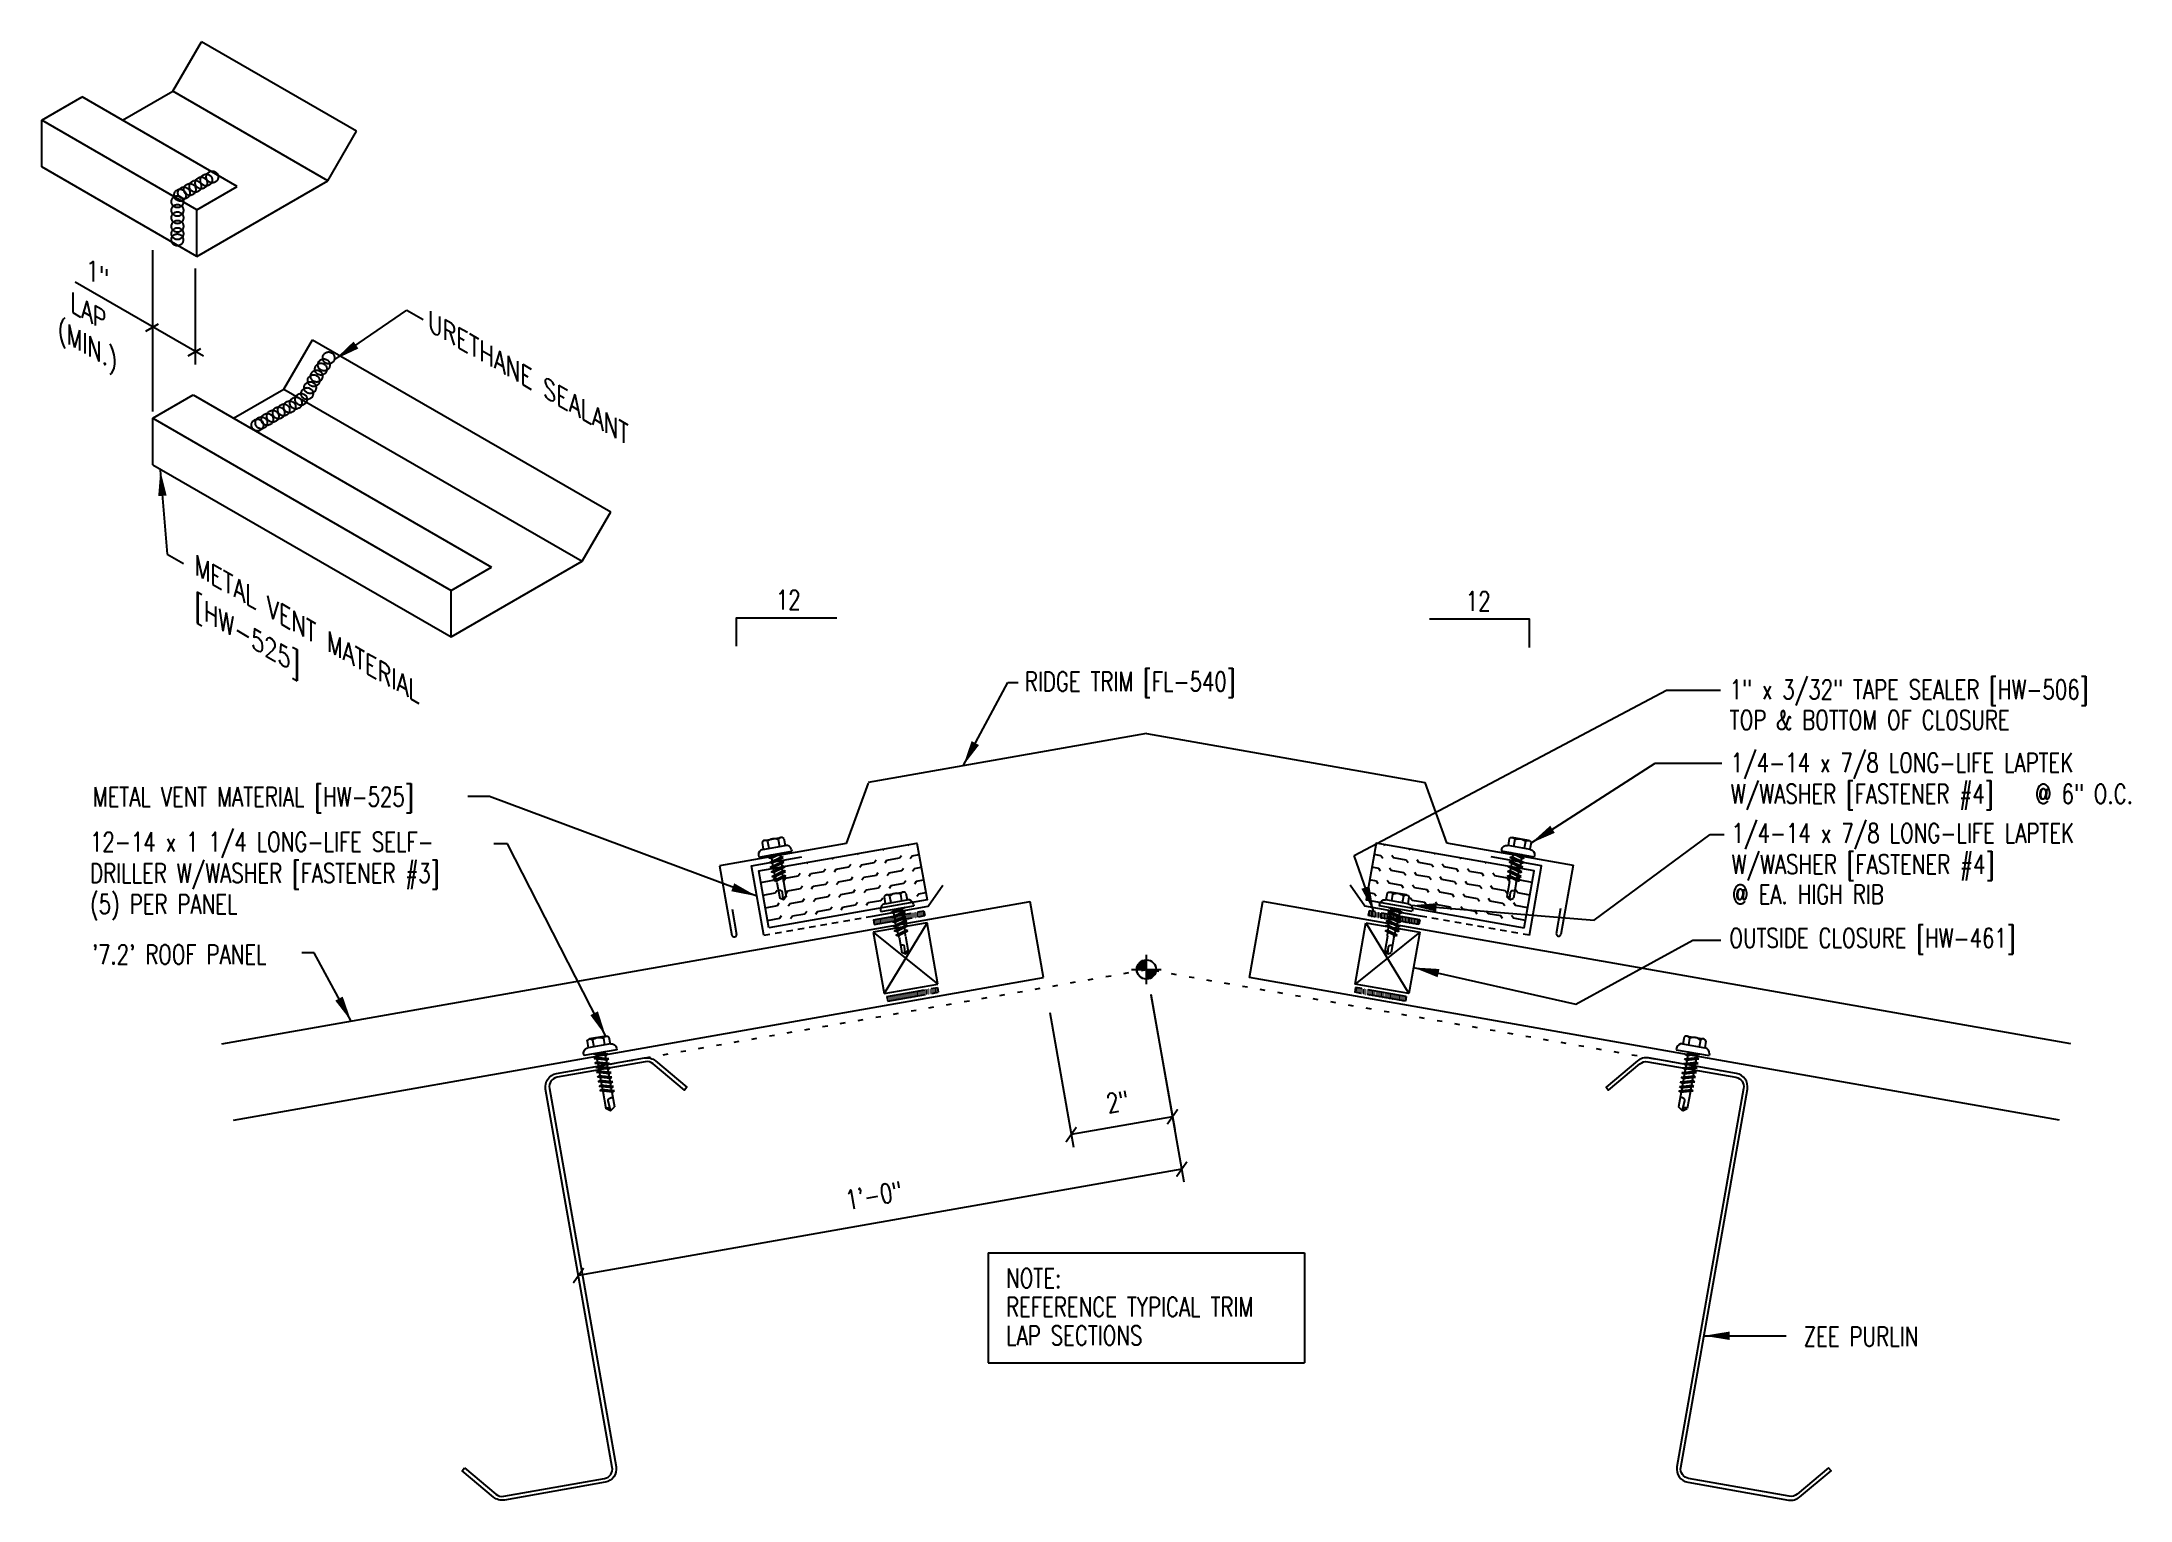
# Model space of a CAD drawing. Header units: inches. Extents: x 2 to 189, y 13 to 99.
# Drawn here: x 1.66 to 42.31, y 13.35 to 41.74 of the extents above; entities outside this region: 3.
import ezdxf
from ezdxf.enums import TextEntityAlignment as Align

# ---------------------------------------------------------------- set-up
doc = ezdxf.new("R2010")
doc.units = ezdxf.units.IN
doc.header["$MEASUREMENT"] = 0
for name, pattern in [('CENTER2', [1.125, 0.75, -0.125, 0.125, -0.125]), ('DOT', [0.25, 0, -0.25]), ('HIDDEN2', [0.1875, 0.125, -0.0625])]:
    doc.linetypes.add(name, pattern=pattern)
for name, color, linetype in [('ANNTEXT', 2, 'Continuous'), ('CLOSURE', 3, 'Continuous'), ('DIM', 2, 'Continuous'), ('FASTENER', 9, 'Continuous'), ('MARK', 1, 'Continuous'), ('PANEL', 11, 'Continuous'), ('PURLIN', 1, 'Continuous'), ('SEALANT', 253, 'CENTER2'), ('SECTION', 11, 'Continuous'), ('TAPE', 8, 'Continuous'), ('TEXT', 2, 'Continuous'), ('THERMAL', 251, 'Continuous'), ('TRIM', 6, 'Continuous')]:
    doc.layers.add(name, color=color, linetype=linetype)
doc.styles.add('DIMTEXT', font='romans.shx', dxfattribs={"width": 0.75})
doc.styles.add('ROMANS', font='ROMANS.SHX', dxfattribs={"width": 0.75, "height": 0.5})
doc.styles.add('TEXT1', font='ROMANS.shx', dxfattribs={"width": 0.75, "height": 0.375})
doc.dimstyles.new('DETAIL', dxfattribs={"dimscale": 4, "dimtxt": 0.375, "dimasz": 0.0625, "dimexe": 0.0625, "dimexo": 0.125, "dimgap": 0.0625, "dimtad": 1, "dimdec": 4, "dimzin": 3, "dimdsep": 46, "dimlunit": 4, "dimtxsty": 'TEXT1', "dimblk": 'ARCHTICK', "dimcen": 0.0625, "dimclrd": 7, "dimclre": 7, "dimclrt": 2, "dimadec": 0, "dimazin": 0, "dimtfac": 0.59375, "dimtdec": 4, "dimtmove": 0, "dimatfit": 3, "dimfxl": 0, "dimfrac": 2, "dimtolj": 1, "dimtzin": 3, "dimarcsym": 0})
doc.dimstyles.new('DETAIL$7', dxfattribs={"dimscale": 4, "dimtxt": 0.375, "dimasz": 0.125, "dimexe": 0.0625, "dimexo": 0.125, "dimgap": 0.0625, "dimtad": 1, "dimdec": 4, "dimzin": 3, "dimdsep": 46, "dimlunit": 4, "dimtxsty": 'TEXT1', "dimblk": 'ARCHTICK', "dimcen": 0.0625, "dimclrd": 7, "dimclre": 7, "dimclrt": 2, "dimadec": 0, "dimazin": 0, "dimtfac": 0.59375, "dimtdec": 4, "dimtmove": 0, "dimatfit": 3, "dimfxl": 0, "dimfrac": 2, "dimtolj": 1, "dimtzin": 3, "dimarcsym": 0})

# ---------------------------------------------------------------- blocks, each defined once
blk = doc.blocks.new('slopl1')
at = {"layer": 'MARK', "color": 6}
blk.add_lwpolyline([(0, 0), (0, 0.137), (0.487, 0.137)], dxfattribs=at)
at = {"layer": 'MARK', "color": 2, "style": 'TEXT1', "width": 0.75}
blk.add_text('12', height=0.0938, dxfattribs=at).set_placement((0.191, 0.178))
blk.add_attdef('SLOPL1', text='', height=0.0938, dxfattribs=at).set_placement((-0.055, 0.024), align=Align.RIGHT)
blk = doc.blocks.new('slopr1')
at = {"layer": 'MARK', "color": 6}
blk.add_lwpolyline([(0, 0), (0, 0.137), (-0.487, 0.137)], dxfattribs=at)
at = {"layer": 'MARK', "color": 2, "style": 'TEXT1', "width": 0.75}
blk.add_text('12', height=0.0938, dxfattribs=at).set_placement((-0.31, 0.178))
blk.add_attdef('SLOPR1', (0.042, 0.024), '', height=0.0938, dxfattribs=at)
blk = doc.blocks.new('wp')
at = {"layer": 'SECTION'}
for p, q in [((-0.096, 0), (0.096, 0)), ((0, -0.096), (0, 0.096))]:
    blk.add_line(p, q, dxfattribs=at)
at = {"layer": 'SECTION', "const_width": 0.0625}
for points in [[(0, 0.031, 0.414214), (-0.031, 0, 1)], [(0, -0.031, 0.414214), (0.031, 0, 1)]]:
    blk.add_lwpolyline(points, format="xyb", dxfattribs=at)
at = {"layer": 'SECTION'}
blk.add_circle((0, 0), 0.0625, dxfattribs=at)
blk = doc.blocks.new('_ArchTick')
at = {"color": 0, "linetype": 'ByBlock', "const_width": 0.15}
blk.add_lwpolyline([(-0.5, -0.5), (0.5, 0.5)], dxfattribs=at)
blk = doc.blocks.new('FD-F3')
at = {"layer": 'TEXT', "style": 'TEXT1', "width": 0.75}
for s, p in [('12-14 x 1 1/4 LONG-LIFE SELF-', (0.005, -0.041)), ('DRILLER W/WASHER [FASTENER #3]', (0.005, -0.193))]:
    blk.add_text(s, height=0.09375, dxfattribs=at).set_placement(p)
blk.add_attdef('(QUANTITY)', (0.005, -0.344), '', height=0.0938, dxfattribs=at)
blk = doc.blocks.new('fz5')
at = {"layer": 'FASTENER'}
for p, q in [((-0.326, 0.071), (-0.326, 0.037)), ((-0.326, 0.037), (0.322, 0.037)), ((-0.226, 0.171), (0.214, 0.171)), ((-0.217, 0.305), (-0.217, 0.171)), ((-0.163, 0.337), (0.159, 0.337)), ((-0.141, -0.014), (0.037, 0.037)), ((-0.108, 0.305), (-0.108, 0.171)), ((-0.105, -0.034), (0.137, 0.035)), ((-0.088, 0.037), (-0.088, 0.001)), ((-0.088, 0.037), (0.085, 0.037)), ((0.085, 0.037), (0.134, 0.037)), ((0.085, 0.02), (0.085, -0.041)), ((0.105, 0.305), (0.105, 0.171)), ((0.137, 0.035), (0.134, 0.037)), ((0.214, 0.305), (0.214, 0.171)), ((0.322, 0.071), (0.322, 0.037)), ((-0.105, -0.034), (-0.141, -0.014)), ((-0.141, -0.105), (0.102, -0.036)), ((-0.105, -0.125), (-0.141, -0.105)), ((-0.141, -0.196), (0.102, -0.127)), ((-0.105, -0.216), (-0.141, -0.196)), ((-0.141, -0.287), (0.102, -0.217)), ((-0.105, -0.307), (-0.141, -0.287)), ((-0.141, -0.378), (0.102, -0.308)), ((-0.105, -0.398), (-0.141, -0.378)), ((-0.122, -0.463), (0.089, -0.403)), ((-0.105, -0.125), (0.137, -0.056)), ((-0.105, -0.216), (0.137, -0.147)), ((-0.105, -0.307), (0.137, -0.238)), ((-0.105, -0.398), (0.137, -0.328)), ((-0.088, -0.029), (-0.088, -0.09)), ((-0.088, -0.12), (-0.088, -0.181)), ((-0.084, -0.27), (-0.088, -0.211)), ((-0.078, -0.36), (-0.082, -0.3)), ((-0.071, -0.449), (-0.075, -0.389)), ((0.071, -0.408), (0.075, -0.346)), ((0.077, -0.315), (0.082, -0.253)), ((0.084, -0.223), (0.085, -0.211)), ((0.085, -0.071), (0.085, -0.131)), ((0.085, -0.162), (0.085, -0.211)), ((0.124, -0.423), (0.089, -0.403)), ((0.137, -0.056), (0.102, -0.036)), ((0.137, -0.147), (0.102, -0.127)), ((0.137, -0.238), (0.102, -0.217)), ((0.137, -0.328), (0.102, -0.308)), ((-0.086, -0.483), (-0.122, -0.463)), ((-0.086, -0.483), (0.124, -0.423)), ((-0.066, -0.516), (-0.069, -0.478)), ((-0.066, -0.516), (-0.066, -0.82)), ((-0.003, -0.854), (0.009, -0.714)), ((0.063, -0.515), (0.068, -0.439)), ((0.063, -0.516), (0.063, -0.82)), ((-0.002, -0.866), (-0.066, -0.82)), ((-0.002, -0.866), (0.063, -0.82))]:
    blk.add_line(p, q, dxfattribs=at)
for centre, radius, start, end in [((-0.226, 0.071), 0.1, 90, 180), ((-0.163, 0.274), 0.0628, 29.8754, 150.1246), ((-0.002, 0.141), 0.196, 56.9974, 123.0026), ((0.159, 0.274), 0.0628, 29.8754, 150.1246), ((0.222, 0.071), 0.1, 0, 90), ((-0.036, -0.723), 0.0461, 11.1445, 130.906), ((0.039, -0.855), 0.0422, 55.4585, 194.8454), ((0.073, -0.516), 0.01, 175.9484, 180)]:
    blk.add_arc(centre, radius, start, end, dxfattribs=at)
blk = doc.blocks.new('A$C6938402A')
at = {"layer": 'TAPE'}
h = blk.add_hatch(dxfattribs=at)
h.set_pattern_fill('DOTS', color=256, scale=0.35, angle=270, style=0)
h.set_pattern_definition([(270, (-22.332364, -26.379487), (0.021875, -0.0109375), [0, -0.021875])])
h.paths.add_polyline_path([(-0.563, -0.04), (-0.547, -0.132), (0.438, 0.041), (0.422, 0.134)])
at = {"layer": 'SEALANT'}
for p, q in [((-0.563, -0.04), (0.422, 0.134)), ((-0.547, -0.132), (0.438, 0.041)), ((0.422, 0.134), (0.438, 0.041)), ((-0.563, -0.04), (-0.547, -0.132))]:
    blk.add_line(p, q, dxfattribs=at)
blk = doc.blocks.new('*D12')
at = {"color": 7, "lineweight": -2}
for p, q in [((23.248, 23.189), (23.71, 20.569)), ((21.277, 22.841), (21.739, 20.221)), ((23.667, 20.815), (21.695, 20.467))]:
    blk.add_line(p, q, dxfattribs=at)
at = {"layer": 'DEFPOINTS', "color": 0}
for p in [(23.162, 23.681), (21.19, 23.334), (21.695, 20.467)]:
    blk.add_point(p, dxfattribs=at)
at = {"color": 7, "lineweight": -2, "xscale": 0.25, "yscale": 0.25, "zscale": 0.25}
for p, rotation in [((23.667, 20.815), 9.999999999998845), ((21.695, 20.467), 189.9999999999988)]:
    blk.add_blockref('_ArchTick', p, dxfattribs=dict(at, rotation=rotation))
at = {"color": 2, "insert": (22.599, 21.107), "char_height": 0.375, "attachment_point": 5, "rotation": 10, "style": 'TEXT1'}
blk.add_mtext('\\A1;2"', dxfattribs=at)
blk = doc.blocks.new('FD-F4')
at = {"layer": 'TEXT', "style": 'TEXT1', "width": 0.75}
for s, p in [('1/4-14 x 7/8 LONG-LIFE LAPTEK', (0.005, -0.041)), ('W/WASHER [FASTENER #4]', (0.005, -0.193))]:
    blk.add_text(s, height=0.09375, dxfattribs=at).set_placement(p)
blk.add_attdef('(QUANTITY)', (1.485, -0.193), '', height=0.0938, dxfattribs=at)
at = {"layer": 'TEXT', "style": 'TEXT1', "flags": 1}
for tag, p in [('Color', (0.062, -0.435)), ('Calc', (0.062, -0.435)), ('Opt1', (0.062, -0.435)), ('Opt2', (0.062, -0.435)), ('Opt3', (0.062, -0.435)), ('Description', (0.062, -0.435)), ('Multiple', (0.062, -0.435)), ('Part', (0.062, -0.435)), ('Spare1', (0.062, -0.622)), ('Spare2', (0.062, -0.622)), ('Spare3', (0.062, -0.622)), ('Spare4', (0.062, -0.622)), ('Spare5', (0.062, -0.622)), ('Spare6', (0.062, -0.622)), ('Spare7', (0.062, -0.622)), ('Spare8', (0.062, -0.622)), ('Spare9', (0.062, -0.622)), ('Spare10', (0.062, -0.622))]:
    blk.add_attdef(tag, p, '', height=0.0938, dxfattribs=at)
blk = doc.blocks.new('A$C201C46EC')
at = {"layer": 'TRIM', "linetype": 'HIDDEN2'}
blk.add_line((-1.591, -0.298), (0.527, 0.075), dxfattribs=at)
at = {"layer": 'TRIM'}
for points in [[(-1.591, -0.298), (-1.829, 1.056), (-0.845, 1.23)], [(0.527, 0.075), (1.61, 0.266), (1.897, 0.676)]]:
    blk.add_lwpolyline(points, dxfattribs=at)
blk = doc.blocks.new('fz2')
at = {"layer": 'FASTENER'}
for p, q in [((-0.324, 0.071), (-0.324, 0.037)), ((-0.324, 0.037), (0.324, 0.037)), ((-0.224, 0.171), (0.215, 0.171)), ((-0.215, 0.305), (-0.215, 0.171)), ((-0.161, 0.337), (0.161, 0.337)), ((-0.139, -0.016), (0.046, 0.037)), ((-0.107, 0.305), (-0.107, 0.171)), ((-0.104, -0.036), (0.139, 0.033)), ((-0.086, 0.037), (0.086, 0.037)), ((-0.086, 0.037), (-0.086, -0.001)), ((0.086, 0.037), (0.133, 0.037)), ((0.086, 0.018), (0.086, -0.042)), ((0.107, 0.305), (0.107, 0.171)), ((0.139, 0.033), (0.133, 0.037)), ((0.215, 0.305), (0.215, 0.171)), ((0.324, 0.071), (0.324, 0.037)), ((-0.104, -0.036), (-0.139, -0.016)), ((-0.139, -0.107), (0.104, -0.038)), ((-0.104, -0.127), (-0.139, -0.107)), ((-0.139, -0.198), (0.104, -0.128)), ((-0.104, -0.218), (-0.139, -0.198)), ((-0.139, -0.289), (0.104, -0.219)), ((-0.104, -0.309), (-0.139, -0.289)), ((-0.139, -0.38), (0.104, -0.31)), ((-0.104, -0.4), (-0.139, -0.38)), ((-0.139, -0.47), (0.104, -0.401)), ((-0.104, -0.127), (0.139, -0.058)), ((-0.104, -0.218), (0.139, -0.149)), ((-0.104, -0.309), (0.139, -0.239)), ((-0.104, -0.4), (0.139, -0.33)), ((-0.086, -0.031), (-0.086, -0.092)), ((-0.086, -0.122), (-0.086, -0.183)), ((-0.086, -0.213), (-0.086, -0.274)), ((-0.086, -0.304), (-0.086, -0.364)), ((-0.086, -0.395), (-0.086, -0.455)), ((0.086, -0.073), (0.086, -0.133)), ((0.086, -0.164), (0.086, -0.224)), ((0.086, -0.255), (0.086, -0.315)), ((0.086, -0.345), (0.086, -0.406)), ((0.139, -0.058), (0.104, -0.038)), ((0.139, -0.149), (0.104, -0.128)), ((0.139, -0.239), (0.104, -0.219)), ((0.139, -0.33), (0.104, -0.31)), ((0.139, -0.421), (0.104, -0.401)), ((-0.104, -0.491), (-0.139, -0.47)), ((-0.139, -0.561), (0.104, -0.492)), ((-0.104, -0.581), (-0.139, -0.561)), ((-0.139, -0.652), (0.104, -0.583)), ((-0.104, -0.672), (-0.139, -0.652)), ((-0.139, -0.743), (0.104, -0.674)), ((-0.104, -0.763), (-0.139, -0.743)), ((-0.104, -0.491), (0.139, -0.421)), ((-0.104, -0.581), (0.139, -0.512)), ((-0.104, -0.672), (0.139, -0.603)), ((-0.104, -0.763), (0.139, -0.694)), ((-0.086, -0.486), (-0.086, -0.546)), ((-0.086, -0.577), (-0.086, -0.637)), ((-0.086, -0.667), (-0.086, -0.728)), ((-0.086, -0.758), (-0.086, -1.05)), ((0.086, -0.436), (0.086, -0.497)), ((0.086, -0.527), (0.086, -0.588)), ((0.086, -0.618), (0.086, -0.679)), ((0.086, -0.709), (0.086, -1.05)), ((0.139, -0.512), (0.104, -0.492)), ((0.139, -0.603), (0.104, -0.583)), ((0.139, -0.694), (0.104, -0.674)), ((0, -1.111), (-0.086, -1.05)), ((-0.002, -1.095), (0.014, -0.909)), ((0, -1.111), (0.086, -1.05))]:
    blk.add_line(p, q, dxfattribs=at)
for centre, radius, start, end in [((-0.224, 0.071), 0.1, 90, 180), ((-0.161, 0.274), 0.0628, 29.8754, 150.1246), ((0, 0.141), 0.196, 56.9974, 123.0026), ((0.161, 0.274), 0.0628, 29.8754, 150.1246), ((0.224, 0.071), 0.1, 0, 90), ((-0.046, -0.921), 0.0615, 11.1445, 130.906), ((0.054, -1.097), 0.0563, 55.4585, 194.8454)]:
    blk.add_arc(centre, radius, start, end, dxfattribs=at)
blk = doc.blocks.new('A$C30686E82')
for p, q in [((-2.715, 0.761), (3.437, 0.761)), ((-2.715, 0.761), (-2.715, -1.379)), ((3.437, 0.761), (3.437, -1.379)), ((-2.715, -1.379), (3.437, -1.379))]:
    blk.add_line(p, q)
at = {"layer": 'TEXT', "style": 'TEXT1', "width": 0.75}
for s, p in [('NOTE:', (-2.368, 0.081)), ('REFERENCE TYPICAL TRIM', (-2.368, -0.477)), ('LAP SECTIONS', (-2.368, -1.035))]:
    blk.add_text(s, height=0.375, dxfattribs=at).set_placement(p)

msp = doc.modelspace()

# ---------------------------------------------------------------- hatches: boundary and pattern name
at = {"layer": 'THERMAL'}
h = msp.add_hatch(dxfattribs=at)
h.set_pattern_fill('FLEX', color=256, angle=10, style=0)
h.set_pattern_definition([(10, (4.02757, 2.00146), (-0.043412, 0.246202), [0.25, -0.25]), (55, (4.27377, 2.04488), (-0.043412, 0.2462019), [0.0625, -0.2285534, 0.0625, -0.3535534])])
h.paths.add_polyline_path([(18.69426, 26.14292), (16.08431, 25.68271), (16.11426, 25.67216), (16.05581, 25.64373), (16.06224, 25.58205), (16.079, 25.5902), (16.11762, 25.5766), (16.06545, 25.55123), (16.07336, 25.47529, 0.01768047), (16.07346, 25.47459), (16.12626, 25.17512), (16.07045, 25.119), (15.9988, 25.15264), (15.94594, 25.45247), (15.93687, 25.48869), (15.92071, 25.48084), (15.8821, 25.49444), (15.92964, 25.51756), (15.91518, 25.57534), (15.88724, 25.56175), (15.84863, 25.57535), (15.90796, 25.60421), (15.89659, 25.64961), (15.61674, 25.60027), (15.81209, 24.49236), (18.05676, 24.88815), (18.05614, 24.89166, -0.41421356), (18.13726, 25.00751), (18.14572, 25.009), (18.12247, 25.14085, -0.2685319), (18.1706, 25.18133), (18.3245, 25.20846, -0.0119967), (18.33374, 25.21009), (18.48764, 25.23723, -0.2685319), (18.54672, 25.21566), (18.56996, 25.0838), (18.13726, 25.00751, 0.42468865), (18.05682, 24.88816), (18.69483, 25.00066, 0.00890806), (18.69427, 25.00418), (18.69489, 25.00067), (18.88962, 25.03501)])
h = msp.add_hatch(dxfattribs=at)
h.set_pattern_fill('FLEX', color=256, angle=10, style=0)
h.set_pattern_definition([(170, (42.29572, 2.00146), (0.043412, 0.246202), [0.25, -0.25]), (125, (42.04952, 2.04488), (0.043412, 0.2462019), [0.0625, -0.2285534, 0.0625, -0.3535534])])
h.paths.add_polyline_path([(27.62903, 26.14292), (30.23898, 25.68271), (30.20903, 25.67216), (30.26748, 25.64373), (30.26105, 25.58205), (30.24429, 25.5902), (30.20568, 25.5766), (30.25784, 25.55123), (30.24993, 25.47529, -0.01768047), (30.24983, 25.47459), (30.19703, 25.17512), (30.25284, 25.119), (30.32449, 25.15264), (30.37736, 25.45247), (30.38642, 25.48869), (30.40258, 25.48084), (30.44119, 25.49444), (30.39365, 25.51756), (30.40811, 25.57534), (30.43605, 25.56175), (30.47467, 25.57535), (30.41533, 25.60421), (30.4267, 25.64961), (30.70656, 25.60027), (30.5112, 24.49236), (28.26653, 24.88815), (28.26715, 24.89166, 0.41421356), (28.18603, 25.00751), (28.17757, 25.009), (28.20082, 25.14085, 0.2685319), (28.15269, 25.18133), (27.99879, 25.20846, 0.0119967), (27.98955, 25.21009), (27.83565, 25.23723, 0.2685319), (27.77658, 25.21566), (27.75333, 25.0838), (28.18603, 25.00751, -0.42468865), (28.26647, 24.88816), (27.62846, 25.00066, -0.00890806), (27.62902, 25.00418), (27.6284, 25.00067), (27.43368, 25.03501)])

# ---------------------------------------------------------------- linework, layer by layer
for p, q in [((33.2795, 29.11588), (34.33041, 29.11588)), ((34.13478, 26.30761), (34.40206, 26.30761)), ((33.79245, 24.25483), (34.34235, 24.25483))]:
    msp.add_line(p, q)
at = {"color": 7}
for p, q in [((23.24657, 23.19959), (23.8905, 19.5477)), ((23.84709, 19.7939), (12.10559, 17.72356))]:
    msp.add_line(p, q, dxfattribs=at)
at = {"layer": 'CLOSURE'}
for p, q in [((18.89036, 24.59054), (17.84462, 24.40614)), ((17.84462, 24.40614), (18.05527, 23.21152)), ((17.84462, 24.40614), (19.101, 23.39592)), ((18.89036, 24.59054), (18.05527, 23.21152)), ((19.101, 23.39592), (18.89036, 24.59054)), ((27.22229, 23.39592), (27.43293, 24.59054)), ((28.47867, 24.40614), (27.22229, 23.39592)), ((27.43293, 24.59054), (28.47867, 24.40614)), ((27.43293, 24.59054), (28.26802, 23.21152)), ((28.47867, 24.40614), (28.26802, 23.21152)), ((18.05527, 23.21152), (19.101, 23.39592)), ((28.26802, 23.21152), (27.22229, 23.39592))]:
    msp.add_line(p, q, dxfattribs=at)
at = {"layer": 'DIM', "color": 7}
for p, q in [((3.82244, 34.54437), (3.82244, 37.68016)), ((4.80874, 35.61623), (2.30669, 37.06079)), ((4.64552, 37.32858), (4.64552, 35.45499)), ((3.92637, 36.24076), (3.67946, 36.0982)), ((4.7505, 35.76495), (4.50359, 35.62239))]:
    msp.add_line(p, q, dxfattribs=at)
at = {"layer": 'DIM', "linetype": 'DOT'}
for p in [(12.37654, 21.77953), (34.43151, 21.69405)]:
    msp.add_line(p, (23.16165, 23.68123), dxfattribs=at)
at = {"layer": 'PANEL'}
for p, q in [((5.16754, 22.23083), (20.89528, 25.00406)), ((21.15576, 23.52685), (20.89528, 25.00406)), ((25.16302, 23.52685), (25.42349, 25.00406)), ((41.15123, 22.23083), (25.42349, 25.00406)), ((5.38957, 20.74684), (21.15576, 23.52685)), ((40.9292, 20.74684), (25.16302, 23.52685))]:
    msp.add_line(p, q, dxfattribs=at)
at = {"layer": 'PURLIN'}
for points in [[(9.88724, 13.98157), (10.49834, 13.4688, 0.22169466), (10.65142, 13.42778), (12.61171, 13.77343, 0.41421356), (12.7638, 13.99064), (12.11474, 17.67166), (11.46568, 21.35267, -0.41421356), (11.67836, 21.65642), (13.39246, 21.95866, -0.22169466), (13.60653, 21.9013), (14.21763, 21.38853), (14.16961, 21.3313), (13.55851, 21.84408, 0.22169466), (13.40543, 21.8851), (11.69134, 21.58286, 0.41421356), (11.53924, 21.36565), (12.18831, 17.68463), (12.83737, 14.00362, -0.41421356), (12.62468, 13.69987), (10.66439, 13.35422, -0.22169466), (10.45032, 13.41158), (9.83922, 13.92435)], [(36.43606, 13.98157), (35.82496, 13.4688, -0.22169466), (35.67187, 13.42778), (33.71158, 13.77343, -0.41421356), (33.55949, 13.99064), (34.20855, 17.67166), (34.85761, 21.35267, 0.41421356), (34.64493, 21.65642), (32.93084, 21.95866, 0.22169466), (32.71677, 21.9013), (32.10567, 21.38853), (32.15368, 21.3313), (32.76478, 21.84408, -0.22169466), (32.91786, 21.8851), (34.63196, 21.58286, -0.41421356), (34.78405, 21.36565), (34.13499, 17.68463), (33.48592, 14.00362, 0.41421356), (33.69861, 13.69987), (35.6589, 13.35422, 0.22169466), (35.87297, 13.41158), (36.48407, 13.92435)]]:
    msp.add_lwpolyline(points, format="xyb", close=True, dxfattribs=at)
at = {"layer": 'SEALANT'}
for centre in [(4.64877, 38.92533), (4.76259, 38.99104), (4.86117, 39.04796), (4.97743, 39.10806), (4.30128, 38.62681), (4.35134, 38.75361), (4.42587, 38.79664), (4.54138, 38.86333), (4.30128, 38.45744), (4.30128, 38.31389), (4.30128, 38.14725), (4.29727, 37.88349), (4.30128, 38.0037), (7.09236, 35.367), (7.15071, 35.44963), (7.24311, 35.58574), (6.8249, 34.89064), (6.88326, 35.0073), (6.95134, 35.1434), (7.00969, 35.2309), (6.15585, 34.45029), (6.26967, 34.516), (6.36825, 34.57292), (6.4845, 34.63302), (6.60607, 34.70593), (6.70819, 34.77885), (5.85842, 34.27857), (5.93295, 34.3216), (6.04846, 34.38829)]:
    msp.add_circle(centre, 0.11578, dxfattribs=at)
at = {"layer": 'THERMAL'}
for points in [[(15.81209, 24.49236), (15.61674, 25.60027), (18.69426, 26.14292), (18.88962, 25.03501)], [(30.5112, 24.49236), (30.70656, 25.60027), (27.62903, 26.14292), (27.43368, 25.03501)]]:
    msp.add_lwpolyline(points, close=True, dxfattribs=at)
at = {"layer": 'TRIM'}
for p, q in [((4.21085, 40.77788), (4.76588, 41.73924)), ((7.78385, 39.99681), (4.76588, 41.73924)), ((1.65978, 40.2114), (2.44473, 40.66458)), ((5.46269, 38.92216), (2.44473, 40.66458)), ((3.22967, 40.2114), (4.21085, 40.77788)), ((7.22881, 39.03546), (4.21085, 40.77788)), ((1.65978, 39.30503), (1.65978, 40.2114)), ((4.67775, 38.46898), (1.65978, 40.2114)), ((7.22881, 39.03546), (7.78385, 39.99681)), ((4.67775, 37.5626), (1.65978, 39.30503)), ((4.67775, 37.5626), (7.22881, 39.03546)), ((4.67775, 38.46898), (5.46269, 38.92216)), ((4.67775, 37.5626), (4.67775, 38.46898)), ((6.3735, 34.97816), (6.92854, 35.93952)), ((6.92854, 35.93952), (12.73279, 32.58843)), ((5.39232, 34.41168), (6.3735, 34.97816)), ((6.3735, 34.97816), (12.17775, 31.62708)), ((3.82244, 34.41168), (4.60738, 34.86487)), ((4.60738, 34.86487), (10.41163, 31.51378)), ((3.82244, 33.50531), (3.82244, 34.41168)), ((3.82244, 34.41168), (9.62669, 31.06059)), ((3.82244, 33.50531), (9.62669, 30.15422)), ((12.17775, 31.62708), (12.73279, 32.58843)), ((9.62669, 30.15422), (12.17775, 31.62708)), ((9.62669, 31.06059), (10.41163, 31.51378)), ((9.62669, 30.15422), (9.62669, 31.06059)), ((23.15939, 28.2768), (17.74294, 27.32173)), ((23.15939, 28.2776), (28.57583, 27.32253)), ((17.74294, 27.30722), (17.31542, 26.1326)), ((28.57583, 27.32253), (29.00336, 26.14791)), ((17.31542, 26.1326), (14.8534, 25.69848)), ((29.00336, 26.14791), (31.46537, 25.71379)), ((14.8534, 25.69848), (15.09217, 24.34437)), ((31.46537, 25.71379), (31.22661, 24.35968)), ((15.09767, 24.85306), (15.18449, 24.36065)), ((31.22111, 24.86837), (31.13428, 24.37596))]:
    msp.add_line(p, q, dxfattribs=at)
for centre, start, end in [((15.13623, 24.36442), 204.46713, 355.53287), ((31.18255, 24.37973), 184.46713, 335.53287)]:
    msp.add_arc(centre, 0.04841, start, end, dxfattribs=at)

# ---------------------------------------------------------------- block references
at = {"color": 7, "yscale": 0.25, "zscale": 0.25}
for p, xscale, rotation in [((23.84709, 19.7939), 0.2499999999999999, 9.999999999999966), ((12.10559, 17.72356), 0.25, 189.9999999999999)]:
    msp.add_blockref('_ArchTick', p, dxfattribs=dict(at, xscale=xscale, rotation=rotation))
msp.add_blockref('A$C30686E82', (22.79628, 17.4031))
at = {"layer": 'FASTENER'}
for name, p, rotation in [('fz5', (15.94462, 25.89078), 10), ('fz5', (18.32049, 24.82948), 10), ('fz2', (33.78508, 22.02453), 350.0000000000001)]:
    msp.add_blockref(name, p, dxfattribs=dict(at, rotation=rotation))
at = {"layer": 'FASTENER', "xscale": -1}
for name, p, rotation in [('fz5', (30.37867, 25.89078), 350.0000000000001), ('fz5', (28.0028, 24.82948), 350.0000000000001), ('fz2', (12.53821, 22.02453), 9.999999999999964)]:
    msp.add_blockref(name, p, dxfattribs=dict(at, rotation=rotation))
at = {"layer": 'MARK', "xscale": 4, "yscale": 4, "zscale": 4}
for name, p in [('slopl1', (15.18391, 29.97512)), ('slopr1', (30.61599, 29.95008))]:
    msp.add_blockref(name, p, dxfattribs=at)
at = {"layer": 'TEXT', "xscale": 4, "yscale": 4, "zscale": 4}
for name, p, values in [('FD-F4', (34.51283, 27.68299), {'(QUANTITY)': '@ 6" O.C.'}), ('FD-F3', (2.5789, 26.14128), {'(QUANTITY)': '(5) PER PANEL'})]:
    msp.add_blockref(name, p, dxfattribs=at).add_auto_attribs(values)
at = {"layer": 'TEXT'}
for name, p, xscale, yscale, zscale in [('FD-F4', (34.52858, 26.31261), 4, 4, 4), ('wp', (23.15939, 23.68123), 3, 3, 3), ('wp', (23.16165, 23.68123), 3, 3, 3)]:
    msp.add_blockref(name, p, dxfattribs=dict(at, xscale=xscale, yscale=yscale, zscale=zscale))
for name, p in [('A$C201C46EC', (17.30126, 24.64565)), ('A$C6938402A', (18.4077, 24.68887)), ('A$C6938402A', (18.67083, 23.19656))]:
    msp.add_blockref(name, p, dxfattribs=at)
at = {"layer": 'TEXT', "xscale": -1}
for name, p in [('A$C201C46EC', (29.02203, 24.64565)), ('A$C6938402A', (27.91559, 24.68887)), ('A$C6938402A', (27.65246, 23.19656))]:
    msp.add_blockref(name, p, dxfattribs=at)

# ---------------------------------------------------------------- texts
at = {"color": 2, "insert": (17.85486, 19.28129), "char_height": 0.375, "attachment_point": 5, "rotation": 10, "style": 'TEXT1'}
msp.add_mtext('\\A1;1\'-0"', dxfattribs=at)
at = {"layer": 'ANNTEXT', "insert": (90.66178, 99.27395), "char_height": 0.72, "attachment_point": 4, "rotation": 10}
msp.add_mtext('\\A1;  ', dxfattribs=at)
at = {"layer": 'ANNTEXT', "char_height": 0.375, "attachment_point": 4, "rotation": 10, "style": 'DIMTEXT'}
for insert in [(188.0579, 71.6294), (188.52889, 71.68564)]:
    msp.add_mtext('\\A1;  ', dxfattribs=dict(at, insert=insert))
at = {"layer": 'DIM', "style": 'ROMANS', "oblique": 330}
for s, p in [('1"', (2.51887, 37.15334)), ('LAP', (2.21158, 36.49702))]:
    msp.add_text(s, height=0.338437, rotation=330, dxfattribs=at).set_placement(p)
msp.add_text('(MIN.)', height=0.338437, rotation=330, dxfattribs=at).set_placement((2.63069, 35.79155), align=Align.MIDDLE_CENTER)
at = {"layer": 'TEXT', "style": 'ROMANS', "oblique": 330}
for s, height, p in [('URETHANE SEALANT', 0.3449189, (9.17686, 36.12928)), ('METAL VENT MATERIAL', 0.3449189, (4.63394, 31.38018)), ('[HW-525]', 0.344919, (4.63394, 30.58543))]:
    msp.add_text(s, height=height, rotation=330, dxfattribs=at).set_placement(p)
at = {"layer": 'TEXT', "style": 'TEXT1', "width": 0.75}
for s, p in [('RIDGE TRIM [FL-540]', (20.79367, 29.09868)), ('1" x 3/32" TAPE SEALER [HW-506]', (34.51196, 28.94327)), ('TOP & BOTTOM OF CLOSURE', (34.51196, 28.34936)), ('METAL VENT MATERIAL [HW-525]', (2.65066, 26.85697)), ('@ EA. HIGH RIB', (34.55605, 24.95627)), ('OUTSIDE CLOSURE [HW-461]', (34.5047, 24.10722)), ("'7.2' ROOF PANEL", (2.63623, 23.78638))]:
    msp.add_text(s, height=0.375, dxfattribs=at).set_placement(p)
msp.add_text('ZEE PURLIN', height=0.375, dxfattribs=at).set_placement((38.18205, 16.34791), align=Align.RIGHT)

# ---------------------------------------------------------------- dimensions: what is measured, and where the dimension line sits
dim = msp.add_aligned_dim(p1=(23.16165, 23.68123), p2=(21.18984, 23.33355), distance=2.91047, dimstyle='DETAIL')
dim.commit()
dim.dimension.update_dxf_attribs({"geometry": '*D12', "text_midpoint": (22.59897, 21.10716)})

# ---------------------------------------------------------------- leaders
for points in [[(19.5932, 27.64798), (20.46192, 29.26762), (20.66675, 29.26762)], [(27.58691, 24.80602), (27.20495, 25.90128), (33.2795, 29.11588)], [(30.64305, 26.13972), (33.0608, 27.69474), (34.3561, 27.69474)], [(15.57684, 25.10669), (10.37524, 27.04515), (9.95338, 27.04515)], [(12.63828, 22.38394), (10.72558, 26.12707), (10.45692, 26.12707)], [(28.30897, 24.9303), (31.87547, 24.64), (34.13478, 26.30761)], [(7.68279, 22.67434), (6.96447, 24.00246), (6.71918, 24.00246)], [(28.35779, 23.72059), (31.51602, 23.00611), (33.79245, 24.25483)], [(34.01086, 16.55151), (35.39578, 16.55151), (35.60929, 16.55151)]]:
    msp.add_leader(points, dimstyle='DETAIL$7')
at = {"layer": 'TEXT'}
for points in [[(7.36295, 35.55343), (8.76486, 36.51571), (9.08208, 36.33452)], [(3.96712, 33.39926), (4.1012, 31.76661), (4.41841, 31.58542)]]:
    msp.add_leader(points, dimstyle='DETAIL$7', dxfattribs=at)

doc.saveas('drawing.dxf')
